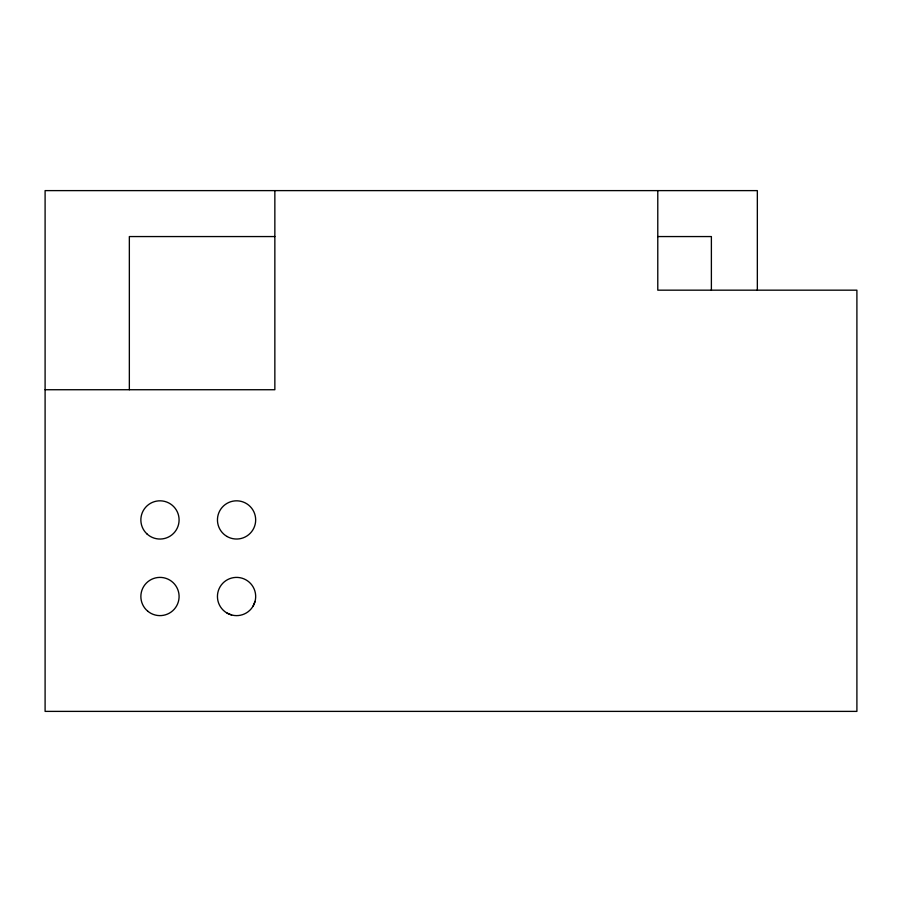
<?xml version="1.0" encoding="UTF-8"?>
<svg xmlns="http://www.w3.org/2000/svg" width="902" height="902" viewBox="0 0 902 902"><rect width="100%" height="100%" fill="white"/><g stroke="black" fill="none" stroke-linecap="round" stroke-linejoin="round"><path stroke-width="1.35" d="M253.112 606.065L255.029 601.454A19.111 19.111 0 0 0 231.611 578.047A19.111 19.111 0 0 0 223.042 610.023A19.111 19.111 0 0 0 255.029 601.454M274.851 236.561L129.347 236.561L129.347 389.732M657.783 236.561L711.385 236.561L711.385 290.173M45.1 389.732L274.851 389.732L274.851 190.615M227.011 613.067L231.611 614.972M757.342 290.173L757.342 190.615L45.1 190.615L45.1 711.385L856.9 711.385L856.9 290.173L657.783 290.173L657.783 190.615M227.011 536.476A19.111 19.111 0 0 0 255.672 519.924A19.111 19.111 0 0 0 227.011 503.372A19.111 19.111 0 0 0 227.011 536.476M146.925 533.894A19.111 19.111 0 0 0 178.596 524.242A19.111 19.111 0 0 0 154.4 501.647A19.111 19.111 0 0 0 146.925 533.894M147.68 611.139A19.111 19.111 0 0 0 178.799 599.841A19.111 19.111 0 0 0 153.453 578.543A19.111 19.111 0 0 0 147.68 611.139"/></g></svg>
